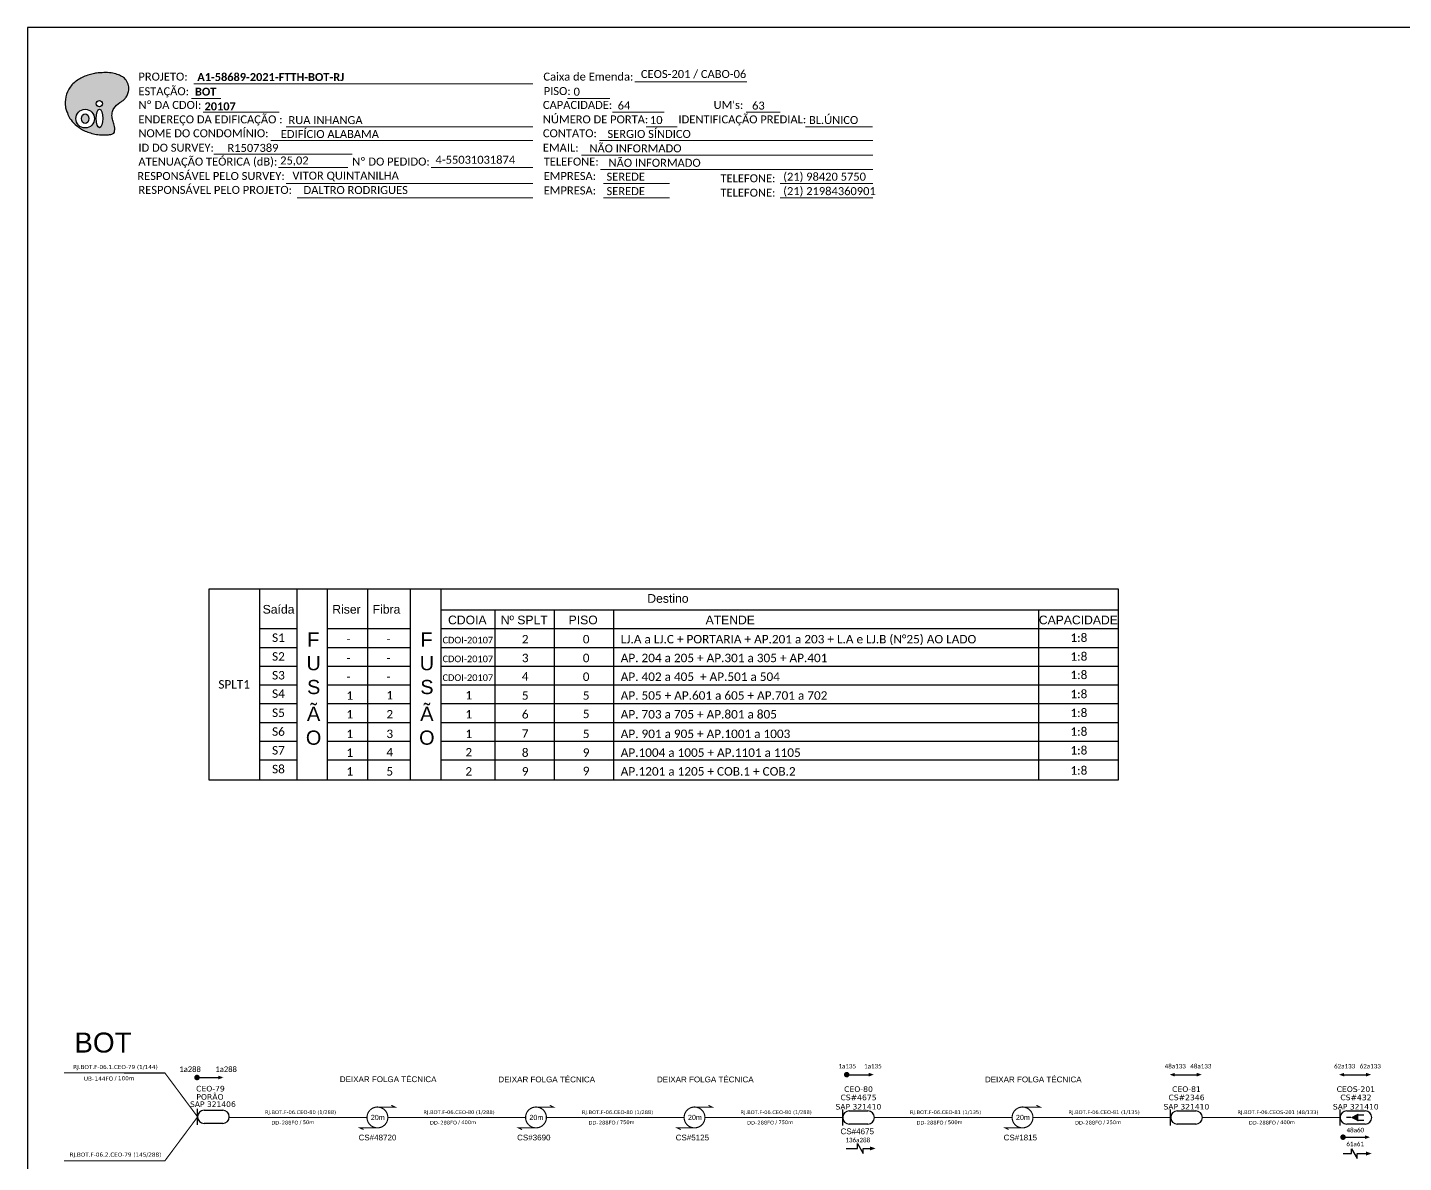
# Model space of a CAD drawing. Header units: metres. Extents: x -1286 to -445, y -500 to 94.
# Drawn here: x -1286.1 to -916.1, y -211.1 to 94.2 of the extents above; entities that cross this region are included whole.
import ezdxf
from ezdxf.enums import TextEntityAlignment as Align

# ---------------------------------------------------------------- set-up
doc = ezdxf.new("R2010")
doc.units = ezdxf.units.M
for name, color, linetype in [('20.4-CEO', 1, 'Continuous'), ('20.4-CEOS', 1, 'Continuous'), ('20.5-CABO AÉREO', 1, 'Continuous'), ('CEO', 1, 'Continuous'), ('SETA', 7, 'Continuous')]:
    doc.layers.add(name, color=color, linetype=linetype)
doc.layers.add('40.1-ETIQUETAS', color=1, linetype='Continuous', lineweight=20)
doc.styles.add('ARIAL', font='arial.ttf')
doc.styles.add('siredit', font='verdana.ttf')
doc.styles.add('WMF-Calibri0', font='calibri.ttf')
doc.styles.add('WMF-Calibri1', font='calibrib.ttf')

# ---------------------------------------------------------------- blocks, each defined once
blk = doc.blocks.new('OI')
h = blk.add_hatch(color=40)
edge = h.paths.add_edge_path()
edge.add_spline(control_points=[(4.35, -0.67), (3.92, -0.99), (3.26, -1.5), (2.81, -2.59), (2.9, -3.5), (3.06, -4.27), (3.31, -4.85), (3.37, -5.39), (3.4, -5.88), (3.2, -6.4), (2.54, -6.61), (1.65, -6.63), (0.55, -6.67), (-0.56, -6.42), (-1.61, -6.14), (-2.77, -5.61), (-3.92, -4.77), (-4.89, -3.7), (-5.34, -2.65), (-5.6, -1.94), (-5.85, -0.96), (-5.71, 0.47), (-5.1, 2.02), (-4.14, 3.02), (-3.3, 3.61), (-2.37, 4.16), (-1.36, 4.44), (-0.56, 4.7), (0.79, 4.85), (2.24, 4.97), (3.79, 4.57), (4.67, 4.21), (5.44, 3.65), (5.76, 2.99), (6.03, 2.21), (6.01, 1.46), (5.72, 0.64), (5.31, 0.08), (4.88, -0.38), (4.51, -0.55), (4.35, -0.67)], knot_values=[0, 0, 0, 0, 1.60434, 2.417191, 3.427595, 4.282808, 4.776746, 5.304182, 5.888771, 6.258406, 6.858137, 7.79129, 8.986195, 10.124242, 11.187857, 12.242908, 13.953784, 15.414161, 16.515391, 17.349188, 17.675853, 19.552021, 21.515531, 22.568638, 23.63245, 24.621084, 25.782718, 26.745347, 27.142653, 29.870543, 31.004649, 31.921532, 32.709589, 33.801391, 34.042471, 35.192333, 35.971461, 36.628871, 37.254359, 37.836911, 37.836911, 37.836911, 37.836911], degree=3, periodic=0)
h.paths.add_polyline_path([(1.13, -0.87, -1), (-0.04, -0.87, -1)], flags=16)
edge = h.paths.add_edge_path(flags=16)
edge.add_ellipse((0.56, -3.59), major_axis=(-0.02, 1.71), ratio=0.361305, start_angle=0, end_angle=360)
h.paths.add_polyline_path([(-0.36, -3.62, -1), (-3.8, -3.62, -1)], flags=16)
edge = h.paths.add_edge_path(flags=0)
edge.add_ellipse((-2.08, -3.62), major_axis=(0, 0.885), ratio=0.758294, start_angle=0, end_angle=360)
at = {"color": 40}
for centre, radius in [((-2.08, -3.62), 1.72), ((0.54, -0.87), 0.587)]:
    blk.add_circle(centre, radius, dxfattribs=at)
blk.add_ellipse((0.56, -3.59), major_axis=(-0.02, 1.71), ratio=0.361305, dxfattribs=at)
blk.add_ellipse((-2.08, -3.62), major_axis=(0, 0.885), ratio=0.758294, start_param=-3.141592653589792, end_param=3.141592653589792, dxfattribs=at)
at = {"color": 40, "start_tangent": (-0.800898, -0.598801), "end_tangent": (-0.800898, -0.598801)}
blk.add_spline([(4.35, -0.67), (3.2, -1.78), (2.9, -2.54), (2.92, -3.55), (3.12, -4.38), (3.28, -4.85), (3.37, -5.37), (3.35, -5.95), (3.2, -6.29), (2.66, -6.55), (1.73, -6.63), (0.54, -6.62), (-0.58, -6.41), (-1.6, -6.11), (-2.56, -5.67), (-3.95, -4.67), (-4.89, -3.56), (-5.37, -2.56), (-5.64, -1.78), (-5.72, -1.46), (-5.63, 0.42), (-4.84, 2.22), (-4.13, 2.99), (-3.27, 3.62), (-2.4, 4.09), (-1.3, 4.47), (-0.37, 4.72), (0.02, 4.77), (2.75, 4.8), (3.85, 4.53), (4.69, 4.16), (5.31, 3.68), (5.85, 2.73), (5.93, 2.5), (5.94, 1.35), (5.67, 0.62), (5.29, 0.08), (4.84, -0.36), (4.35, -0.67)], degree=3, dxfattribs=at)

msp = doc.modelspace()

# ---------------------------------------------------------------- linework, layer by layer
for p, q in [((-1237.24, -56.86), (-992.83, -56.86)), ((-1237.24, -108.27), (-1237.24, -56.86)), ((-1223.67, -56.86), (-1223.67, -108.27)), ((-1213.65, -56.86), (-1213.65, -108.27)), ((-1205.41, -108.27), (-1205.41, -56.86)), ((-1194.65, -56.86), (-1194.65, -108.27)), ((-1183.19, -56.86), (-1183.19, -108.27)), ((-1174.94, -56.86), (-1174.94, -108.27)), ((-992.83, -56.86), (-992.83, -108.27)), ((-1174.94, -62.47), (-992.83, -62.47)), ((-1160.43, -62.47), (-1160.43, -108.27)), ((-1144.44, -62.47), (-1144.44, -108.27)), ((-1128.47, -62.47), (-1128.47, -108.27)), ((-1014.19, -62.47), (-1014.19, -108.27)), ((-1223.67, -67.52), (-1213.65, -67.52)), ((-1205.41, -67.52), (-1183.19, -67.52)), ((-1174.94, -67.52), (-992.83, -67.52)), ((-1223.67, -72.57), (-1213.65, -72.57)), ((-1205.41, -72.57), (-1183.19, -72.57)), ((-1174.94, -72.57), (-992.83, -72.57)), ((-1223.67, -77.62), (-1213.65, -77.62)), ((-1205.41, -77.62), (-1183.19, -77.62)), ((-1174.94, -77.62), (-992.83, -77.62)), ((-1223.67, -82.66), (-1213.65, -82.66)), ((-1205.41, -82.66), (-1183.19, -82.66)), ((-1174.94, -82.66), (-992.83, -82.66)), ((-1223.67, -87.71), (-1213.65, -87.71)), ((-1205.41, -87.71), (-1183.19, -87.71)), ((-1174.94, -87.71), (-992.83, -87.71)), ((-1223.67, -92.76), (-1213.65, -92.76)), ((-1205.41, -92.76), (-1183.19, -92.76)), ((-1174.94, -92.76), (-992.83, -92.76)), ((-1223.67, -97.81), (-1213.65, -97.81)), ((-1205.41, -97.81), (-1183.19, -97.81)), ((-1174.94, -97.81), (-992.83, -97.81)), ((-1223.67, -102.86), (-1213.65, -102.86)), ((-1205.41, -102.86), (-1183.19, -102.86)), ((-1174.94, -102.86), (-992.83, -102.86)), ((-992.83, -108.27), (-1237.24, -108.27))]:
    msp.add_line(p, q)
msp.add_lwpolyline([(-1286.07, -499.81), (-445.07, -499.81), (-445.07, 94.19), (-1286.07, 94.19)], close=True)
at = {"color": 7, "lineweight": 0}
for points in [[(-1241.37, 79.01), (-1150.21, 79.01)], [(-1122.8, 79.6), (-1092.64, 79.6)], [(-1241.99, 75.08), (-1234.13, 75.08)], [(-1140.85, 75.13), (-1129.47, 75.13)], [(-1238.8, 71.39), (-1218.43, 71.39)], [(-1128.79, 71.39), (-1114.85, 71.39)], [(-1092.86, 71.39), (-1083.66, 71.39)], [(-1216.51, 67.51), (-1150.21, 67.51)], [(-1119.69, 67.51), (-1111.36, 67.51)], [(-1076.85, 67.51), (-1058.81, 67.51)], [(-1220.61, 63.77), (-1150.21, 63.77)], [(-1132.25, 63.77), (-1058.78, 63.77)], [(-1236.01, 60.1), (-1198.76, 60.1)], [(-1137.1, 59.89), (-1058.78, 59.89)], [(-1218.57, 56.53), (-1199.96, 56.53)], [(-1177.49, 56.53), (-1150.18, 56.53)], [(-1131.96, 56), (-1058.78, 56)], [(-1216.51, 52.27), (-1150.21, 52.27)], [(-1131.23, 52.27), (-1113.47, 52.27)], [(-1083.7, 52.27), (-1058.78, 52.27)], [(-1213.53, 48.38), (-1150.21, 48.38)], [(-1131.23, 48.38), (-1113.47, 48.38)], [(-1083.7, 48.38), (-1058.78, 48.38)]]:
    msp.add_lwpolyline(points, dxfattribs=at)
at = {"color": 7}
for points, const_width in [([(-1240.86, -188.29, 1), (-1240.12, -188.29, 1)], 0.741), ([(-1066.15, -187.52, 1), (-1065.41, -187.52, 1)], 0.741), ([(-1191.98, -196.23, 1.000012), (-1191.98, -201.83, 0.999978)], 0.311), ([(-1149.34, -196.23, 1.000012), (-1149.34, -201.83, 0.999978)], 0.311), ([(-1106.71, -196.23, 1.000012), (-1106.71, -201.83, 0.999978)], 0.311), ([(-1018.51, -196.23, 1.000012), (-1018.51, -201.83, 0.999978)], 0.311), ([(-932.7, -204.34, 1), (-931.96, -204.33, 1)], 0.741)]:
    msp.add_lwpolyline(points, format="xyb", close=True, dxfattribs=dict(at, const_width=const_width))
for points in [[(-1065.78, -187.52), (-1059.86, -187.52)], [(-977.58, -187.52), (-971.67, -187.52)], [(-932.03, -187.52), (-926.12, -187.52)], [(-1062.9, -207.38), (-1062.9, -206.07), (-1061.33, -208.69), (-1061.33, -207.38)], [(-932.33, -204.33), (-926.42, -204.33)], [(-930.07, -208.74), (-930.07, -207.43), (-928.5, -210.05), (-928.5, -208.74)]]:
    msp.add_lwpolyline(points, dxfattribs=at)
at = {"color": 7, "const_width": 0.292}
for points in [[(-1191.98, -196.23), (-1187.31, -196.23), (-1188.25, -195.76)], [(-1149.34, -196.23), (-1144.68, -196.23), (-1145.61, -195.76)], [(-1106.71, -196.23), (-1102.04, -196.23), (-1102.97, -195.76)], [(-1018.51, -196.23), (-1013.85, -196.23), (-1014.78, -195.76)], [(-1191.98, -201.83), (-1196.65, -201.83), (-1195.71, -202.29)], [(-1149.34, -201.83), (-1154.01, -201.83), (-1153.08, -202.29)], [(-1106.71, -201.83), (-1111.37, -201.83), (-1110.44, -202.29)], [(-1018.51, -201.83), (-1023.18, -201.83), (-1022.25, -202.29)]]:
    msp.add_lwpolyline(points, dxfattribs=at)
at = {"layer": '20.4-CEO', "color": 7}
for p, q in [((-1238.56, -197.11), (-1233.58, -197.11)), ((-1233.58, -200.65), (-1238.56, -200.65))]:
    msp.add_line(p, q, dxfattribs=at)
at = {"layer": '20.4-CEO', "color": 7, "const_width": 0.296}
for points in [[(-1276.26, -187.04), (-1249.12, -187.07), (-1240.33, -198.88)], [(-1276.26, -210.67), (-1249.12, -210.68), (-1240.33, -198.88)]]:
    msp.add_lwpolyline(points, dxfattribs=at)
at = {"layer": '20.4-CEO', "color": 7}
msp.add_lwpolyline([(-1240.33, -201.02), (-1240.33, -196.74)], dxfattribs=at)
for centre, start, end in [((-1238.56, -198.88), 90, 270), ((-1233.58, -198.88), 270, 90)]:
    msp.add_arc(centre, 1.77, start, end, dxfattribs=at)
at = {"layer": '20.4-CEOS', "color": 7}
for p, q in [((-1065.1, -197.25), (-1060.12, -197.25)), ((-976.9, -197.25), (-971.93, -197.25)), ((-931.35, -197.25), (-926.38, -197.25)), ((-1060.12, -200.8), (-1065.1, -200.8)), ((-971.93, -200.8), (-976.9, -200.8)), ((-926.38, -200.8), (-931.35, -200.8))]:
    msp.add_line(p, q, dxfattribs=at)
for points in [[(-1066.87, -201.16), (-1066.87, -196.89)], [(-978.68, -201.16), (-978.68, -196.89)], [(-933.12, -201.16), (-933.12, -196.89)], [(-930.24, -199.03), (-931.43, -199.03)], [(-928.27, -198.32), (-926.76, -198.32)], [(-928.27, -199.8), (-926.76, -199.8)]]:
    msp.add_lwpolyline(points, dxfattribs=at)
msp.add_lwpolyline([(-930.24, -199.03, 0, 2.19, 0), (-928.18, -199.03, 2.19, 2.19, 0)], format="xyseb", dxfattribs=at)
for centre, start, end in [((-1065.1, -199.03), 90, 270), ((-1060.12, -199.03), 270, 90), ((-976.9, -199.03), 90, 270), ((-971.93, -199.03), 270, 90), ((-931.35, -199.03), 90, 270), ((-926.38, -199.03), 270, 90)]:
    msp.add_arc(centre, 1.77, start, end, dxfattribs=at)
at = {"layer": '20.5-CABO AÉREO', "color": 7, "ltscale": 8, "const_width": 0.296}
for points in [[(-1231.82, -199.03), (-1194.78, -199.03)], [(-1189.18, -199.03), (-1152.14, -199.03)], [(-1146.54, -199.03), (-1109.51, -199.03)], [(-1103.91, -199.03), (-1066.87, -199.03)], [(-1058.35, -199.03), (-1021.31, -199.03)], [(-1015.71, -199.03), (-978.68, -199.03)], [(-970.16, -199.03), (-933.12, -199.03)]]:
    msp.add_lwpolyline(points, dxfattribs=at)
at = {"layer": 'SETA', "color": 7}
for points in [[(-1240.49, -188.29), (-1234.05, -188.29)], [(-1065.97, -207.38), (-1062.9, -207.38)], [(-1061.33, -207.38), (-1058.96, -207.38)], [(-932.33, -208.74), (-930.07, -208.74)], [(-928.5, -208.74), (-926.14, -208.74)]]:
    msp.add_lwpolyline(points, dxfattribs=at)
for points in [[(-1234.76, -187.8), (-1233.4, -188.28), (-1234.75, -188.78)], [(-1059.87, -187.03), (-1058.51, -187.51), (-1059.86, -188.01)], [(-977.58, -188.01), (-978.94, -187.53), (-977.59, -187.03)], [(-971.67, -187.03), (-970.31, -187.51), (-971.67, -188.01)], [(-932.02, -188.01), (-933.38, -187.53), (-932.03, -187.03)], [(-926.12, -187.03), (-924.76, -187.51), (-926.11, -188.01)], [(-1059.53, -206.83), (-1058.03, -207.37), (-1059.53, -207.91)], [(-926.43, -203.84), (-925.07, -204.33), (-926.42, -204.83)], [(-926.14, -208.2), (-924.64, -208.74), (-926.14, -209.28)]]:
    msp.add_solid(points, dxfattribs=at)

# ---------------------------------------------------------------- block references
at = {"color": 7, "xscale": 1.45670871019676, "yscale": 1.45670871019676, "zscale": 1.45670871019676, "rotation": 0.1532896023949059}
msp.add_blockref('OI', (-1267.54, 74.96), dxfattribs=at)

# ---------------------------------------------------------------- texts
at = {"color": 7, "lineweight": 0, "style": 'WMF-Calibri0'}
for s, height, p in [('PROJETO:', 2.151, (-1256.25, 79.91)), ('Caixa de Emenda:', 2.1513, (-1147.35, 79.91)), ('ESTAÇÃO:', 2.151, (-1256.25, 75.97)), ('PISO:', 2.151, (-1147.26, 76.02)), ('Nº DA CDOI:', 2.1513, (-1256.25, 72.29)), ('CAPACIDADE:', 2.1513, (-1147.48, 72.29)), ("UM's:", 2.151, (-1101.58, 72.29)), ('ENDEREÇO DA EDIFICAÇÃO :', 2.1513, (-1256.25, 68.4)), ('NÚMERO DE PORTA:', 2.1513, (-1147.48, 68.4)), ('IDENTIFICAÇÃO PREDIAL:', 2.1513, (-1111.03, 68.4)), ('NOME DO CONDOMÍNIO:', 2.1513, (-1256.25, 64.67)), ('CONTATO:', 2.151, (-1147.48, 64.67)), ('ID DO SURVEY:', 2.1513, (-1256.25, 60.78)), ('EMAIL:', 2.151, (-1147.48, 60.78)), ('ATENUAÇÃO TEÓRICA (dB):', 2.1513, (-1256.25, 57.05)), ('Nº DO PEDIDO:', 2.1513, (-1198.75, 57.05)), ('TELEFONE:', 2.151, (-1147.26, 57.05)), ('RESPONSÁVEL PELO SURVEY:', 2.1513, (-1256.54, 53.17)), ('RESPONSÁVEL PELO PROJETO:', 2.1513, (-1256.25, 49.43)), ('EMPRESA:', 2.151, (-1147.26, 53.17)), ('TELEFONE:', 2.151, (-1099.73, 52.56)), ('EMPRESA:', 2.151, (-1147.26, 49.28)), ('TELEFONE:', 2.151, (-1099.73, 48.68))]:
    msp.add_text(s, height=height, dxfattribs=at).set_placement(p)
at = {"color": 7}
for s, height, style, p in [('A1-58689-2021-FTTH-BOT-RJ', 2.1513, 'WMF-Calibri1', (-1240.42, 79.79)), ('CEOS-201 / CABO-06', 2.1513, 'WMF-Calibri0', (-1121.12, 80.61)), ('BOT', 2.151, 'WMF-Calibri1', (-1241.04, 75.86)), ('0', 2.15, 'WMF-Calibri0', (-1139.23, 75.85)), ('64', 2.151, 'WMF-Calibri0', (-1127.38, 72.14)), ('63', 2.151, 'WMF-Calibri0', (-1091.24, 72.11)), ('RUA INHANGA', 2.1513, 'WMF-Calibri0', (-1215.9, 68.21)), ('10', 2.151, 'WMF-Calibri0', (-1118.71, 68.23)), ('BL.ÚNICO', 2.151, 'WMF-Calibri0', (-1075.94, 68.23)), ('EDIFÍCIO ALABAMA', 2.1513, 'WMF-Calibri0', (-1217.97, 64.46)), ('SERGIO SÍNDICO', 2.1513, 'WMF-Calibri0', (-1130.12, 64.49)), ('R1507389', 2.151, 'WMF-Calibri0', (-1232.3, 60.73)), ('NÃO INFORMADO', 2.1513, 'WMF-Calibri0', (-1134.97, 60.61)), ('25,02', 2.151, 'WMF-Calibri0', (-1218.12, 57.34)), ('4-55031031874', 2.1513, 'WMF-Calibri0', (-1176.36, 57.54)), ('NÃO INFORMADO', 2.1513, 'WMF-Calibri0', (-1129.82, 56.72)), ('VITOR QUINTANILHA', 2.1513, 'WMF-Calibri0', (-1214.84, 53.28)), ('SEREDE', 2.151, 'WMF-Calibri0', (-1130.38, 52.99)), ('(21) 98420 5750', 2.1513, 'WMF-Calibri0', (-1082.86, 52.99)), ('DALTRO RODRIGUES', 2.1513, 'WMF-Calibri0', (-1211.85, 49.39)), ('SEREDE', 2.151, 'WMF-Calibri0', (-1130.38, 49.1)), ('(21) 21984360901', 2.1513, 'WMF-Calibri0', (-1082.86, 49.1)), ('CDOI-20107', 1.781, 'WMF-Calibri0', (-1174.47, -71.5)), ('2', 2.28, 'WMF-Calibri0', (-1153.14, -71.5)), ('0', 2.28, 'WMF-Calibri0', (-1136.75, -71.5)), ('LJ.A a LJ.C + PORTARIA + AP.201 a 203 + L.A e LJ.B (N°25) AO LADO', 2.2808, 'WMF-Calibri0', (-1126.56, -71.5)), ('-', 2.28, 'WMF-Calibri0', (-1200.32, -71.5)), ('-', 2.28, 'WMF-Calibri0', (-1189.57, -71.5)), ('-', 2.28, 'WMF-Calibri0', (-1200.32, -76.55)), ('-', 2.28, 'WMF-Calibri0', (-1189.57, -76.55)), ('CDOI-20107', 1.781, 'WMF-Calibri0', (-1174.47, -76.55)), ('3', 2.28, 'WMF-Calibri0', (-1153.14, -76.55)), ('0', 2.28, 'WMF-Calibri0', (-1136.75, -76.55)), ('AP. 204 a 205 + AP.301 a 305 + AP.401 ', 2.2808, 'WMF-Calibri0', (-1126.56, -76.55)), ('-', 2.28, 'WMF-Calibri0', (-1200.32, -81.6)), ('-', 2.28, 'WMF-Calibri0', (-1189.57, -81.6)), ('CDOI-20107', 1.781, 'WMF-Calibri0', (-1174.47, -81.6)), ('4', 2.28, 'WMF-Calibri0', (-1153.14, -81.5)), ('0', 2.28, 'WMF-Calibri0', (-1136.75, -81.6)), ('AP. 402 a 405  + AP.501 a 504', 2.2808, 'WMF-Calibri0', (-1126.56, -81.6)), ('1', 2.28, 'WMF-Calibri0', (-1200.32, -86.65)), ('1', 2.28, 'WMF-Calibri0', (-1189.57, -86.55)), ('1', 2.28, 'WMF-Calibri0', (-1168.32, -86.55)), ('5', 2.28, 'WMF-Calibri0', (-1153.14, -86.65)), ('5', 2.28, 'WMF-Calibri0', (-1136.75, -86.65)), ('AP. 505 + AP.601 a 605 + AP.701 a 702', 2.2808, 'WMF-Calibri0', (-1126.56, -86.65)), ('1', 2.28, 'WMF-Calibri0', (-1200.32, -91.7)), ('2', 2.28, 'WMF-Calibri0', (-1189.57, -91.7)), ('1', 2.28, 'WMF-Calibri0', (-1168.32, -91.7)), ('6', 2.28, 'WMF-Calibri0', (-1153.14, -91.7)), ('5', 2.28, 'WMF-Calibri0', (-1136.75, -91.6)), ('AP. 703 a 705 + AP.801 a 805', 2.2808, 'WMF-Calibri0', (-1126.56, -91.7)), ('1', 2.28, 'WMF-Calibri0', (-1200.32, -96.97)), ('3', 2.28, 'WMF-Calibri0', (-1189.57, -96.97)), ('1', 2.28, 'WMF-Calibri0', (-1168.32, -96.97)), ('7', 2.28, 'WMF-Calibri0', (-1153.14, -96.87)), ('5', 2.28, 'WMF-Calibri0', (-1136.75, -96.97)), ('AP. 901 a 905 + AP.1001 a 1003', 2.2808, 'WMF-Calibri0', (-1126.56, -96.97)), ('1', 2.28, 'WMF-Calibri0', (-1200.32, -102.02)), ('4', 2.28, 'WMF-Calibri0', (-1189.57, -101.92)), ('2', 2.28, 'WMF-Calibri0', (-1168.32, -101.92)), ('8', 2.28, 'WMF-Calibri0', (-1153.14, -102.02)), ('9', 2.28, 'WMF-Calibri0', (-1136.75, -102.02)), ('AP.1004 a 1005 + AP.1101 a 1105', 2.2808, 'WMF-Calibri0', (-1126.56, -102.02)), ('1', 2.28, 'WMF-Calibri0', (-1200.32, -107.07)), ('5', 2.28, 'WMF-Calibri0', (-1189.57, -107.07)), ('2', 2.28, 'WMF-Calibri0', (-1168.32, -107.07)), ('9', 2.28, 'WMF-Calibri0', (-1153.14, -107.07)), ('9', 2.28, 'WMF-Calibri0', (-1136.75, -106.97)), ('AP.1201 a 1205 + COB.1 + COB.2', 2.2808, 'WMF-Calibri0', (-1126.56, -107.07)), ('BOT', 5.376, 'ARIAL', (-1273.49, -181.57))]:
    msp.add_text(s, height=height, dxfattribs=dict(at, style=style)).set_placement(p)
at = {"color": 7, "style": 'WMF-Calibri1'}
msp.add_text('20107', height=2.151, dxfattribs=at).set_placement((-1234.26, 71.91), align=Align.CENTER)
at = {"style": 'ARIAL'}
for s, p in [('Destino', (-1113.86, -59.4)), ('Saída', (-1218.56, -62.32)), ('Riser', (-1200.3, -62.32)), ('Fibra', (-1189.54, -62.32)), ('CDOIA', (-1167.81, -65.19)), ('Nº SPLT', (-1152.5, -65.19)), ('PISO', (-1136.65, -65.19)), ('ATENDE', (-1097.1, -65.19)), ('CAPACIDADE', (-1003.5, -65.19))]:
    msp.add_text(s, height=2.341, dxfattribs=at).set_placement(p, align=Align.MIDDLE_CENTER)
at = {"linetype": 'Continuous', "style": 'ARIAL'}
for s, p in [('F', (-1210.86, -72.36)), ('F', (-1180.4, -72.36)), ('U', (-1211.06, -78.72)), ('U', (-1180.6, -78.72)), ('S', (-1210.9, -85.14)), ('S', (-1180.44, -85.14)), ('Ã', (-1210.92, -92.33)), ('Ã', (-1180.46, -92.33)), ('O', (-1211.22, -98.76)), ('O', (-1180.76, -98.76))]:
    msp.add_text(s, height=3.82, dxfattribs=at).set_placement(p)
at = {"color": 7, "style": 'ARIAL'}
for s, height, p in [('DEIXAR FOLGA TÉCNICA', 1.5433, (-1202.09, -189.52)), ('DEIXAR FOLGA TÉCNICA', 1.5433, (-1159.45, -189.57)), ('DEIXAR FOLGA TÉCNICA', 1.5433, (-1116.81, -189.57)), ('DEIXAR FOLGA TÉCNICA', 1.5433, (-1028.62, -189.57)), ('CS#4675', 1.543, (-1067.45, -203.54)), ('CS#48720', 1.543, (-1197.06, -205.2)), ('CS#3690', 1.543, (-1154.42, -205.2)), ('CS#5125', 1.543, (-1111.78, -205.2)), ('CS#1815', 1.543, (-1023.59, -205.2))]:
    msp.add_text(s, height=height, rotation=359.9867, dxfattribs=at).set_placement(p)
at = {"color": 7}
for p in [(-1193.76, -199.73), (-1151.12, -199.73), (-1108.48, -199.73), (-1020.29, -199.73)]:
    msp.add_text('20m', height=1.4, dxfattribs=at).set_placement(p)
at = {"color": 7, "char_height": 1.4815, "width": 109.3657, "attachment_point": 5, "rotation": 359.9166}
for insert in [(-1242.36, -186.06), (-1232.66, -186.06)]:
    msp.add_mtext('{\\fCalibri|b0|i0|c0|p34;\\C256;1a288}', dxfattribs=dict(at, insert=insert))
at = {"color": 7, "lineweight": 0, "style": 'WMF-Calibri0', "flags": 8}
for tag, p, s in [('S1', (-1220.31, -71.1), 'S1'), ('1:8', (-1005.64, -71.1), '1:8'), ('S2', (-1220.31, -76.15), 'S2'), ('1:8', (-1005.64, -76.15), '1:8'), ('SPLT1', (-1234.75, -83.66), 'XX'), ('S3', (-1220.31, -81.2), 'S3'), ('1:8', (-1005.64, -81.1), '1:8'), ('S4', (-1220.31, -86.15), 'S4'), ('1:8', (-1005.64, -86.25), '1:8'), ('S5', (-1220.31, -91.3), 'S5'), ('1:8', (-1005.64, -91.3), '1:8'), ('S6', (-1220.31, -96.35), 'S6'), ('1:8', (-1005.64, -96.35), '1:8'), ('S7', (-1220.31, -101.4), 'S7'), ('1:8', (-1005.64, -101.4), '1:8'), ('S8', (-1220.31, -106.45), 'S8'), ('1:8', (-1005.64, -106.81), '1:8')]:
    msp.add_attdef(tag, p, s, height=2.281, dxfattribs=at)
at = {"layer": '20.4-CEO', "color": 7, "style": 'siredit'}
for s, height, p in [('CEO-79', 1.502, (-1236.88, -191.28)), ('PORÃO', 1.502, (-1237.01, -193.5)), ('          SAP 321406', 1.4815, (-1239.45, -195.46))]:
    msp.add_text(s, height=height, dxfattribs=at).set_placement(p, align=Align.MIDDLE_CENTER)
at = {"layer": '20.4-CEOS', "color": 7, "style": 'siredit'}
for s, height, p in [('SAP 321410', 1.481, (-1062.64, -196.14)), ('CS#4675', 1.502, (-1062.61, -193.64)), ('SAP 321410', 1.481, (-974.45, -196.14)), ('CS#2346', 1.502, (-974.41, -193.64)), ('SAP 321410', 1.481, (-928.9, -196.14)), ('CS#432', 1.502, (-928.86, -193.64))]:
    msp.add_text(s, height=height, dxfattribs=at).set_placement(p, align=Align.MIDDLE_CENTER)
at = {"layer": '40.1-ETIQUETAS', "color": 7, "style": 'siredit'}
for s, height, p in [('RJ.BOT.F-06.1.CEO-79 (1/144)', 1.1111, (-1262.43, -185.46)), ('RJ.BOT.F-06.CEO-80 (1/288)', 1, (-1212.68, -197.62)), ('RJ.BOT.F-06.CEO-80 (1/288)', 1, (-1170.04, -197.62)), ('RJ.BOT.F-06.CEO-80 (1/288)', 1, (-1127.41, -197.62)), ('RJ.BOT.F-06.CEO-80 (1/288)', 1, (-1084.77, -197.62)), ('RJ.BOT.F-06.CEO-81 (1/135)', 1, (-1039.21, -197.62)), ('RJ.BOT.F-06.CEO-81 (1/135)', 1, (-996.58, -197.62)), ('RJ.BOT.F-06.CEOS-201 (48/133)', 1, (-949.84, -197.62)), ('RJ.BOT.F-06.2.CEO-79 (145/288)', 1.1111, (-1262.43, -209.03))]:
    msp.add_text(s, height=height, dxfattribs=at).set_placement(p, align=Align.MIDDLE_CENTER)
for s, height, p in [('UB-', 1.111, (-1268.21, -188.59)), ('144FO', 1.111, (-1263.03, -188.57)), ('/', 1.11, (-1262.14, -188.47)), ('DD-', 1, (-1217.88, -200.44)), ('288FO', 1, (-1213.22, -200.42)), ('/', 1, (-1212.44, -200.33)), ('DD-', 1, (-1175.24, -200.44)), ('288FO', 1, (-1170.59, -200.42)), ('/', 1, (-1169.8, -200.33)), ('DD-', 1, (-1132.6, -200.44)), ('288FO', 1, (-1127.95, -200.42)), ('/', 1, (-1127.16, -200.33)), ('DD-', 1, (-1089.97, -200.44)), ('288FO', 1, (-1085.31, -200.42)), ('/', 1, (-1084.52, -200.33)), ('DD-', 1, (-1044.41, -200.44)), ('288FO', 1, (-1039.76, -200.42)), ('/', 1, (-1038.97, -200.33)), ('DD-', 1, (-1001.78, -200.44)), ('288FO', 1, (-997.12, -200.42)), ('/', 1, (-996.33, -200.33)), ('DD-', 1, (-955.04, -200.44)), ('288FO', 1, (-950.39, -200.42)), ('/', 1, (-949.6, -200.33))]:
    msp.add_text(s, height=height, dxfattribs=at).set_placement(p, align=Align.MIDDLE_RIGHT)
for s, height, p in [('100m', 1.111, (-1261.74, -188.47)), ('50m', 1, (-1212.06, -200.33)), ('400m', 1, (-1169.42, -200.33)), ('750m', 1, (-1126.79, -200.33)), ('750m', 1, (-1084.15, -200.33)), ('500m', 1, (-1038.59, -200.33)), ('250m', 1, (-995.96, -200.33)), ('400m', 1, (-949.22, -200.33))]:
    msp.add_text(s, height=height, dxfattribs=at).set_placement(p, align=Align.MIDDLE_LEFT)
at = {"layer": '40.1-ETIQUETAS', "color": 7, "char_height": 1.2096, "width": 20.6627, "attachment_point": 5, "style": 'ARIAL'}
for s, insert in [('{\\fCalibri|b0|i0|c0|p34;1a135}', (-1065.64, -185.25)), ('{\\fCalibri|b0|i0|c0|p34;1a135}', (-1058.75, -185.25)), ('{\\fCalibri|b0|i0|c0|p34;48a133}', (-977.44, -185.25)), ('{\\fCalibri|b0|i0|c0|p34;48a133}', (-970.56, -185.25)), ('{\\fCalibri|b0|i0|c0|p34;62a133}', (-931.89, -185.25)), ('{\\fCalibri|b0|i0|c0|p34;62a133}', (-925, -185.25)), ('{\\fCalibri|b0|i0|c0|p34;48a60}', (-929.02, -202.44)), ('{\\fCalibri|b0|i0|c0|p34;136a288}', (-1062.8, -205.12)), ('{\\fCalibri|b0|i0|c0|p34;61a61}', (-929.07, -206.18))]:
    msp.add_mtext(s, dxfattribs=dict(at, insert=insert))
at = {"layer": 'CEO', "color": 7, "style": 'siredit'}
for s, p in [('CEO-80', (-1062.62, -191.42)), ('CEO-81', (-974.43, -191.42)), ('CEOS-201', (-928.88, -191.42))]:
    msp.add_text(s, height=1.502, dxfattribs=at).set_placement(p, align=Align.MIDDLE_CENTER)

doc.saveas('drawing.dxf')
